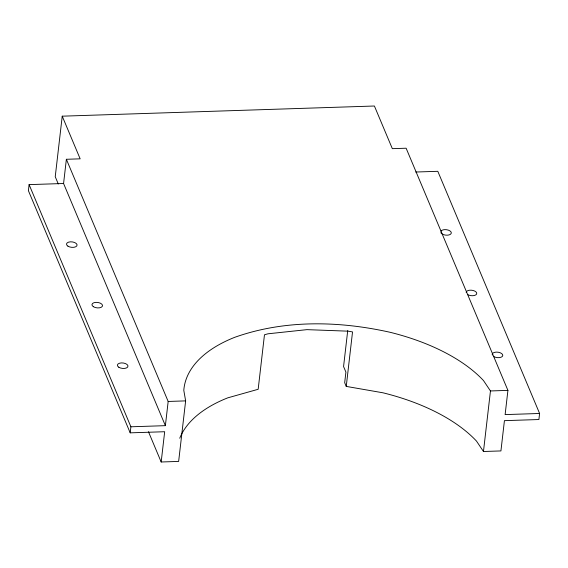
<?xml version="1.0" encoding="UTF-8"?>
<svg xmlns="http://www.w3.org/2000/svg" width="568" height="568" viewBox="0 0 568 568"><rect width="100%" height="100%" fill="white"/><g stroke="black" fill="none" stroke-linecap="round" stroke-linejoin="round"><path stroke-width="0.85" d="M29.103 184.621L130.896 426.788L165.373 425.666L63.573 183.499L29.103 184.621L28.4 190.671L130.2 432.844L164.677 431.723L161.177 461.99L178.643 461.422L185.637 400.88L183.798 390.33A159.828 82.112 6.6 0 1 234.776 337.3C284.54 319.592 338.89 320.877 389.911 332.244A159.828 82.112 6.6 0 1 483.496 380.567L490.461 390.954L483.467 451.496L500.926 450.928L504.427 420.654L538.897 419.532L539.6 413.476L437.8 171.309L415.698 172.026M539.6 413.476L505.122 414.597L507.92 390.386L406.127 148.213L392.332 148.66L374.404 106.01L62.232 116.177L55.238 176.719L58.284 183.961M63.573 183.499L66.371 159.281L80.159 158.834L62.232 116.177M130.2 432.844L130.896 426.788M165.373 425.666L168.171 401.455L66.371 159.281M347.73 330.548L343.569 366.537L345.912 372.104L344.684 382.697L346.246 386.403L382.917 392.786A159.828 82.112 6.6 0 1 476.502 441.102L483.467 451.496M346.246 386.403L352.536 331.918L348.291 331.179L306.947 329.646L267.989 333.799L264.468 334.786L258.17 389.279L227.782 397.841A159.828 82.112 6.6 0 0 179.744 438.248M168.171 401.455L185.637 400.88M490.461 390.954L507.92 390.386M148.454 431.723L161.177 461.99M440.953 231.162A5.325 2.741 6.6 0 1 448.443 230.168A5.325 2.741 6.6 0 1 450.232 234.435A5.325 2.741 6.6 0 1 442.117 233.945M441.322 233.292A5.325 2.741 6.6 0 1 440.839 232.582M466.165 292.399A5.325 2.741 6.6 0 1 473.037 290.461A5.325 2.741 6.6 0 1 475.948 294.799A5.325 2.741 6.6 0 1 467.57 294.487M492.328 355.057A5.325 2.741 6.6 0 1 498.164 352.217A5.325 2.741 6.6 0 1 502.211 356.548A5.325 2.741 6.6 0 1 493.606 356.427M67.89 246.136A5.325 2.741 6.6 0 0 76.85 245.845A5.325 2.741 6.6 0 0 70.617 241.819A5.325 2.741 6.6 0 0 67.89 246.136M93.344 306.677A5.325 2.741 6.6 0 0 102.297 306.386A5.325 2.741 6.6 0 0 96.07 302.361A5.325 2.741 6.6 0 0 93.344 306.677M118.79 367.226A5.325 2.741 6.6 0 0 127.75 366.935A5.325 2.741 6.6 0 0 121.516 362.902A5.325 2.741 6.6 0 0 118.79 367.226"/></g></svg>
